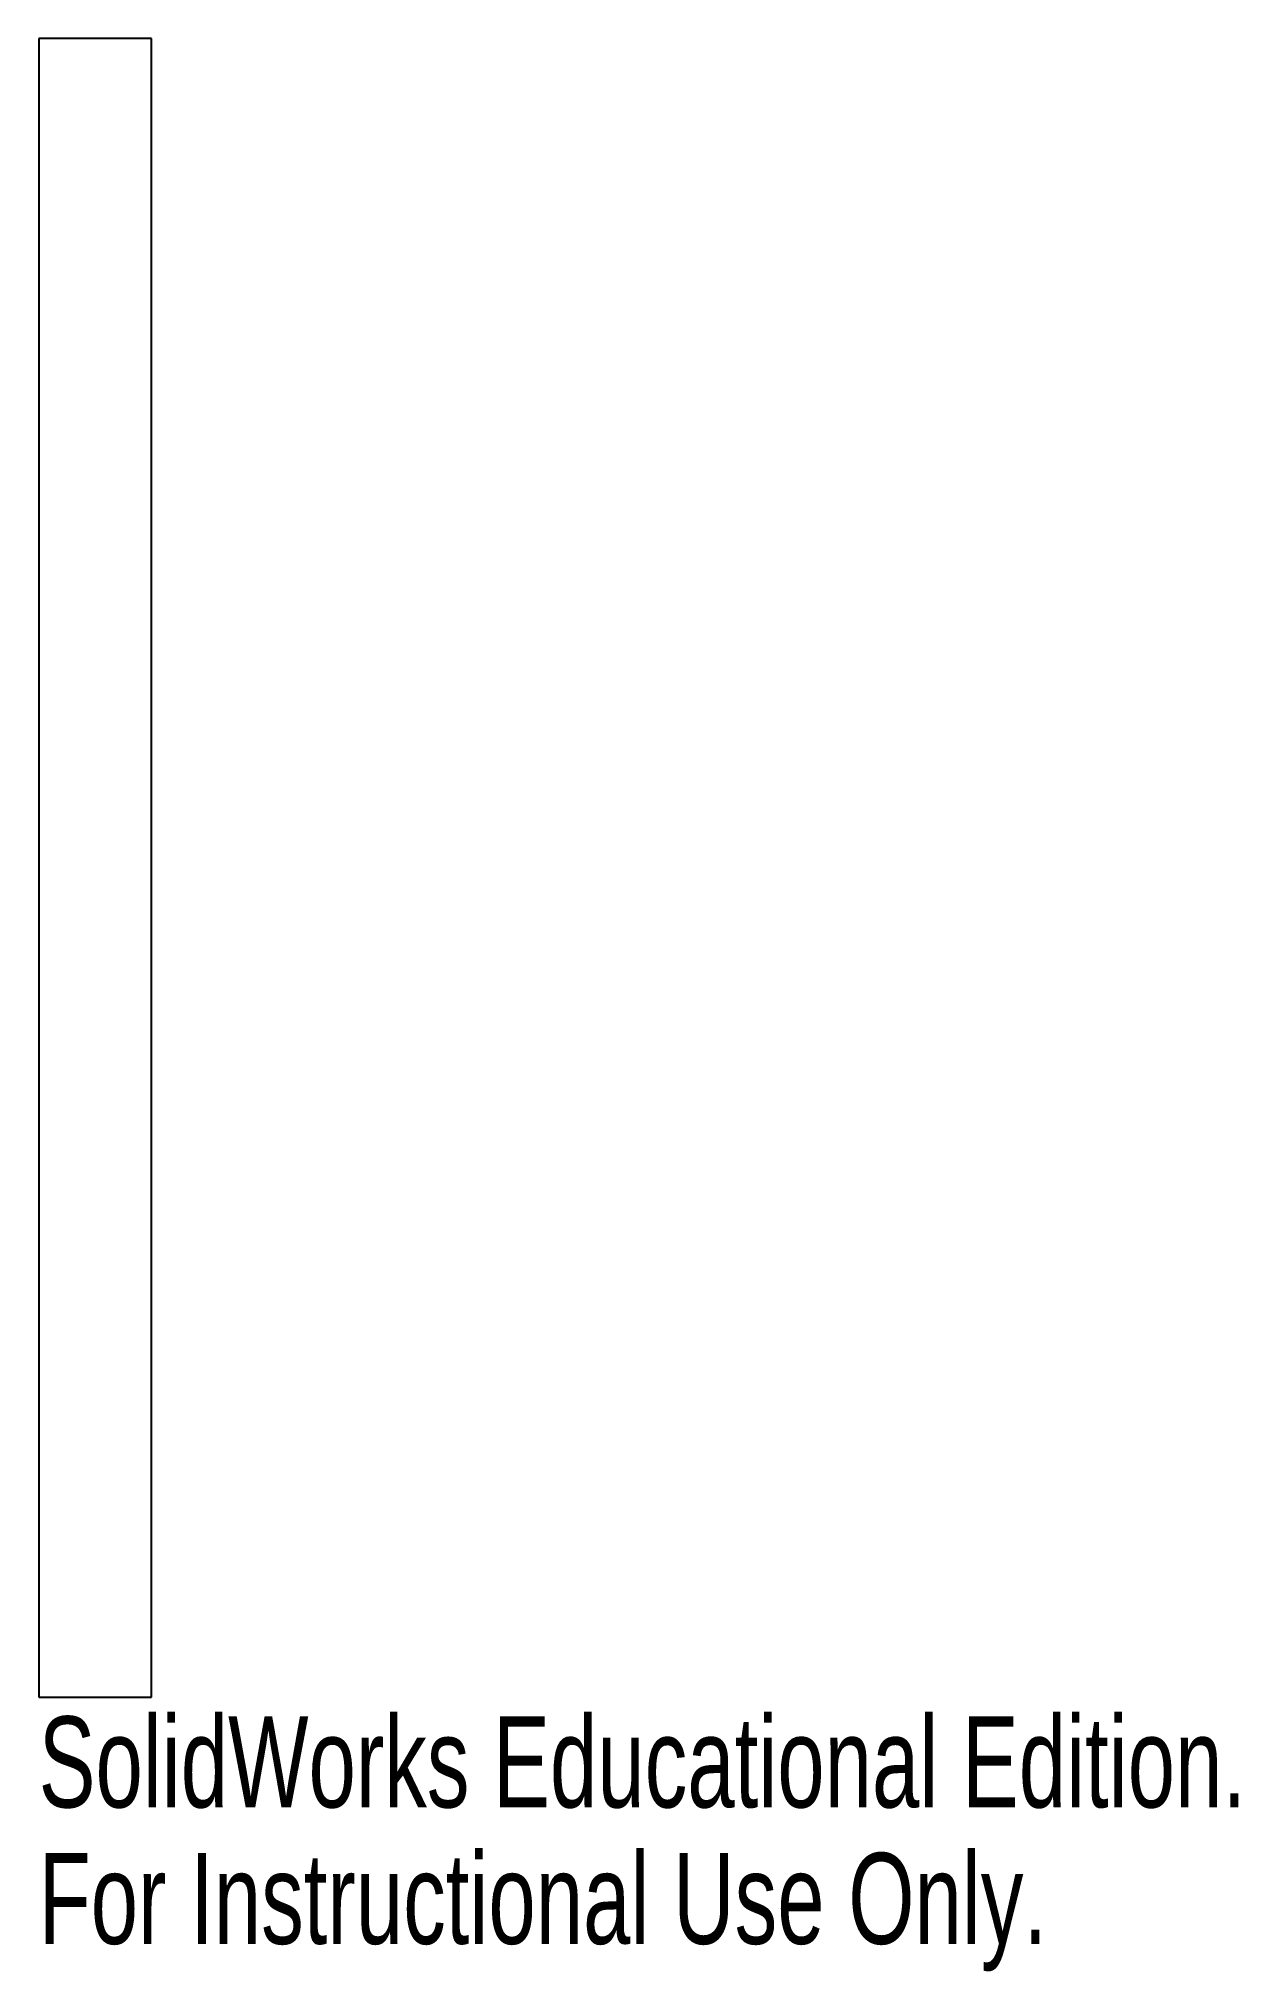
# Model space of a CAD drawing. Header units: inches. Extents: x -0.12 to 2.39, y -0.26 to 3.78.
import ezdxf

# ---------------------------------------------------------------- set-up
doc = ezdxf.new("R2010")
doc.units = ezdxf.units.IN
doc.header["$MEASUREMENT"] = 0
doc.styles.add('SLDTEXTSTYLE0', font='TXT', dxfattribs={"width": 0.7})

msp = doc.modelspace()

# ---------------------------------------------------------------- linework, layer by layer
at = {"color": 7, "linetype": 'Continuous'}
for p, q in [((0.1181, 3.7846), (-0.1181, 3.7846)), ((-0.1181, 3.7846), (-0.1181, 0.315)), ((0.1181, 0.315), (0.1181, 3.7846)), ((-0.1181, 0.315), (0.1181, 0.315))]:
    msp.add_line(p, q, dxfattribs=at)

# ---------------------------------------------------------------- texts
at = {"color": 7, "linetype": 'Continuous', "char_height": 0.1903, "attachment_point": 1, "style": 'SLDTEXTSTYLE0'}
for s, insert in [('SolidWorks Educational Edition.', (-0.1181, 0.2749)), ('For Instructional Use Only.', (-0.1181, -0.0106))]:
    msp.add_mtext(s, dxfattribs=dict(at, insert=insert))

doc.saveas('drawing.dxf')
